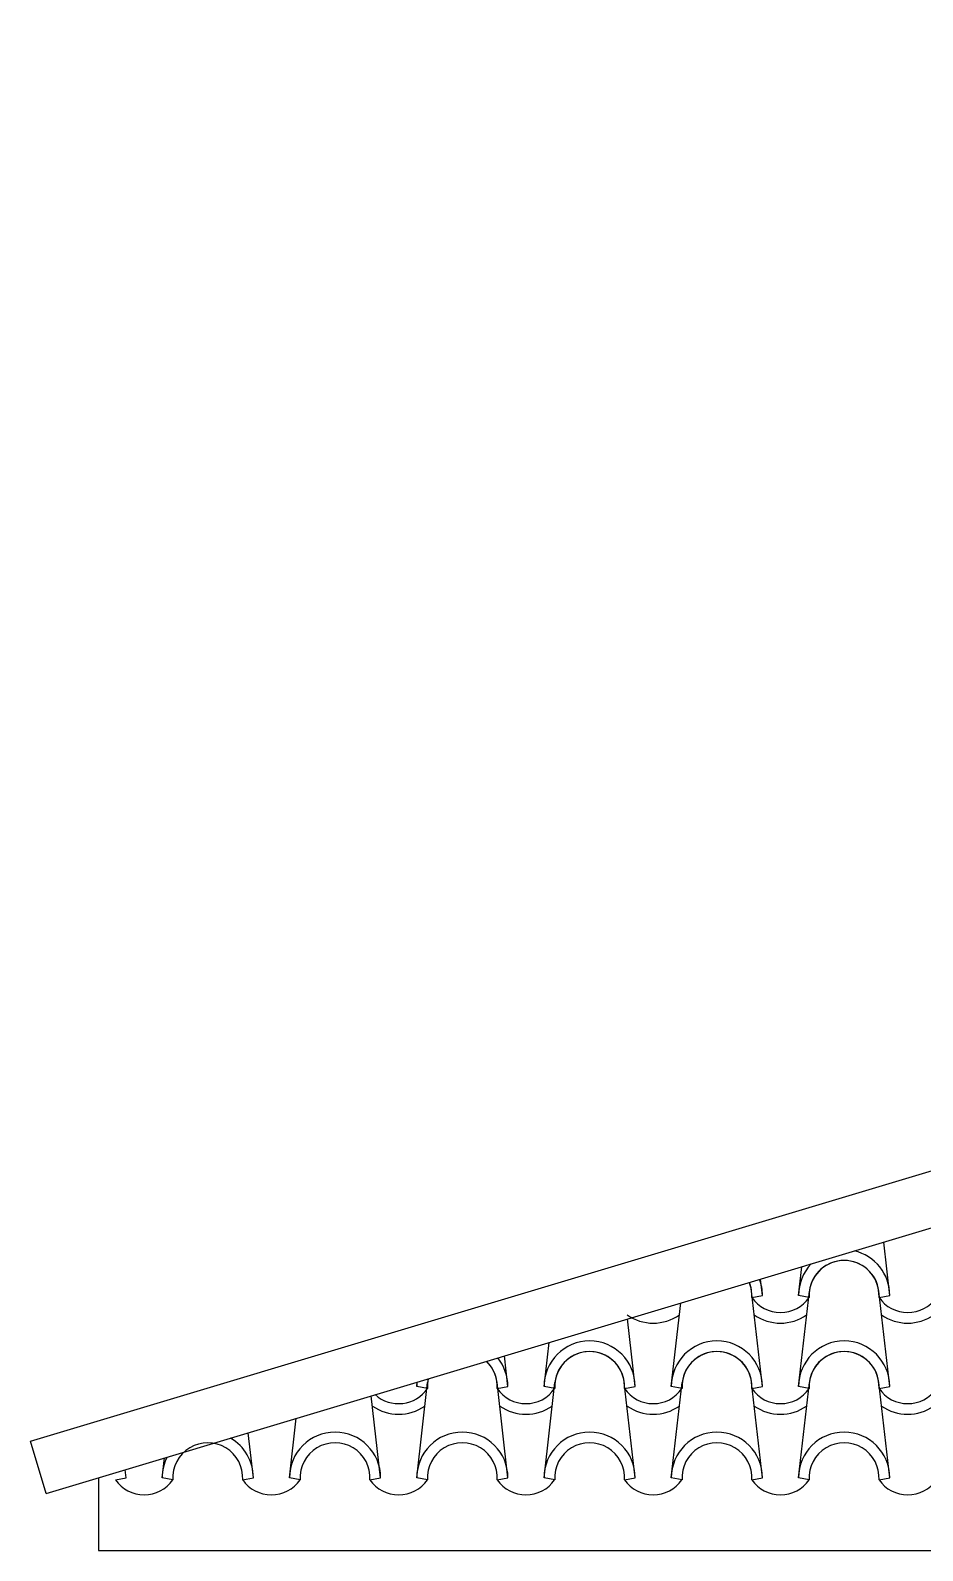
# Model space of a CAD drawing. Header units: millimetres. Extents: x -255 to 41745, y 236 to 29936.
# Drawn here: x 3257 to 4480, y 11910 to 13995 of the extents above; entities that cross this region are included whole.
import ezdxf

# ---------------------------------------------------------------- set-up
doc = ezdxf.new("R2010")
doc.units = ezdxf.units.MM
doc.layers.add('1', color=1, linetype='Continuous')
doc.layers.add('CALIDADES', color=7, linetype='Continuous')

msp = doc.modelspace()

# ---------------------------------------------------------------- linework, layer by layer
at = {"layer": '1'}
for p, q in [((4435.3, 12260.3), (4427, 12333.3)), ((4310.3, 12260.3), (4314.8, 12299.6)), ((4260.8, 12260.3), (4258.2, 12282.7)), ((4260.8, 12135.3), (4245.9, 12266)), ((4246.1, 12257.4), (4260.8, 12260.3)), ((4246.1, 12257.4), (4260.8, 12260.3)), ((4310.3, 12135.3), (4325.2, 12266)), ((4325, 12257.4), (4310.3, 12260.3)), ((4325, 12257.4), (4310.3, 12260.3)), ((4435.3, 12135.3), (4420.4, 12266)), ((4420.6, 12257.4), (4435.3, 12260.3)), ((4420.6, 12257.4), (4435.3, 12260.3)), ((4135.8, 12135.3), (4148.9, 12249.9)), ((4086.3, 12135.3), (4075.7, 12227.9)), ((3961.3, 12135.3), (3968.2, 12195.7)), ((3911.8, 12135.3), (3907, 12177.3)), ((3786.8, 12135.3), (3787.5, 12141.5)), ((3786.8, 12010.3), (3801.7, 12141)), ((3801.5, 12132.4), (3786.8, 12135.3)), ((3801.5, 12132.4), (3786.8, 12135.3)), ((3911.8, 12010.3), (3896.9, 12141)), ((3897.1, 12132.4), (3911.8, 12135.3)), ((3897.1, 12132.4), (3911.8, 12135.3)), ((3961.3, 12010.3), (3976.2, 12141)), ((3976, 12132.4), (3961.3, 12135.3)), ((3976, 12132.4), (3961.3, 12135.3)), ((4086.3, 12010.3), (4071.4, 12141)), ((4071.6, 12132.4), (4086.3, 12135.3)), ((4071.6, 12132.4), (4086.3, 12135.3)), ((4135.8, 12010.3), (4150.7, 12141)), ((4150.5, 12132.4), (4135.8, 12135.3)), ((4150.5, 12132.4), (4135.8, 12135.3)), ((4260.8, 12010.3), (4245.9, 12141)), ((4246.1, 12132.4), (4260.8, 12135.3)), ((4246.1, 12132.4), (4260.8, 12135.3)), ((4310.3, 12010.3), (4325.2, 12141)), ((4325, 12132.4), (4310.3, 12135.3)), ((4325, 12132.4), (4310.3, 12135.3)), ((4435.3, 12010.3), (4420.4, 12141)), ((4420.6, 12132.4), (4435.3, 12135.3)), ((4420.6, 12132.4), (4435.3, 12135.3)), ((3737.3, 12010.3), (3724.5, 12122.5)), ((3612.3, 12010.3), (3621.6, 12091.7)), ((3562.8, 12010.3), (3555.7, 12071.9)), ((3437.8, 12010.3), (3440.9, 12037.5)), ((3437.8, 12010.3), (3440.9, 12037.5)), ((3373.6, 12007.4), (3388.3, 12010.3)), ((3373.6, 12007.4), (3388.3, 12010.3)), ((3388.3, 12010.3), (3387, 12021.3)), ((3388.3, 12010.3), (3387, 12021.3)), ((3452.5, 12007.4), (3437.8, 12010.3)), ((3452.5, 12007.4), (3437.8, 12010.3)), ((3548.1, 12007.4), (3562.8, 12010.3)), ((3627, 12007.4), (3612.3, 12010.3)), ((3722.6, 12007.4), (3737.3, 12010.3)), ((3801.5, 12007.4), (3786.8, 12010.3)), ((3897.1, 12007.4), (3911.8, 12010.3)), ((3976, 12007.4), (3961.3, 12010.3)), ((4071.6, 12007.4), (4086.3, 12010.3)), ((4150.5, 12007.4), (4135.8, 12010.3)), ((4246.1, 12007.4), (4260.8, 12010.3)), ((4325, 12007.4), (4310.3, 12010.3)), ((4420.6, 12007.4), (4435.3, 12010.3))]:
    msp.add_line(p, q, dxfattribs=at)
for centre, radius, start, end in [((4372.8, 12260.3), 62.5, 0, 77.0391), ((4372.8, 12260.3), 62.5, 0, 77.0391), ((4372.8, 12260.3), 62.5, 136.3594, 180), ((4372.8, 12260.3), 62.5, 136.3594, 180), ((4372.8, 12260.3), 47.9, 356.4887, 183.5113), ((4372.8, 12260.3), 47.9, 356.4887, 183.5113), ((4372.8, 12260.3), 47.9, 6.838, 173.162), ((4198.3, 12260.3), 47.9, 6.838, 21.6891), ((4198.3, 12260.3), 47.9, 356.4887, 21.6891), ((4198.3, 12260.3), 47.9, 356.4887, 21.6891), ((4198.3, 12260.3), 62.5, 0, 20.5228), ((4198.3, 12260.3), 62.5, 0, 20.5228), ((4285.5, 12284.7), 47.9, 214.756, 325.244), ((4285.5, 12284.7), 47.9, 214.756, 325.244), ((4460, 12284.7), 47.9, 214.756, 325.244), ((4460, 12284.7), 47.9, 214.756, 325.244), ((4111, 12284.7), 62.5, 234.9308, 305.0692), ((4285.5, 12284.7), 62.5, 234.9308, 305.0692), ((4460, 12284.7), 62.5, 234.9308, 305.0692), ((4023.8, 12135.3), 62.5, 0, 180), ((4023.8, 12135.3), 62.5, 0, 180), ((4198.3, 12135.3), 62.5, 0, 180), ((4198.3, 12135.3), 62.5, 0, 180), ((4372.8, 12135.3), 62.5, 0, 180), ((4372.8, 12135.3), 62.5, 0, 180), ((3849.3, 12135.3), 62.5, 0, 38.8939), ((3849.3, 12135.3), 62.5, 0, 38.8939), ((4023.8, 12135.3), 47.9, 356.4887, 183.5113), ((4023.8, 12135.3), 47.9, 356.4887, 183.5113), ((4023.8, 12135.3), 47.9, 6.838, 173.162), ((4198.3, 12135.3), 47.9, 356.4887, 183.5113), ((4198.3, 12135.3), 47.9, 356.4887, 183.5113), ((4198.3, 12135.3), 47.9, 6.838, 173.162), ((4372.8, 12135.3), 47.9, 356.4887, 183.5113), ((4372.8, 12135.3), 47.9, 356.4887, 183.5113), ((4372.8, 12135.3), 47.9, 6.838, 173.162), ((3849.3, 12135.3), 47.9, 356.4887, 46.2189), ((3849.3, 12135.3), 47.9, 6.838, 46.2189), ((3849.3, 12135.3), 47.9, 356.4887, 46.2189), ((3762, 12159.7), 47.9, 227.913, 325.244), ((3762, 12159.7), 47.9, 227.913, 325.244), ((3849.3, 12135.3), 62.5, 174.5046, 180), ((3849.3, 12135.3), 62.5, 174.5046, 180), ((3849.3, 12135.3), 47.9, 167.1796, 183.5113), ((3849.3, 12135.3), 47.9, 167.1796, 183.5113), ((3849.3, 12135.3), 47.9, 167.1796, 173.162), ((3936.5, 12159.7), 47.9, 214.756, 325.244), ((3936.5, 12159.7), 47.9, 214.756, 325.244), ((4111, 12159.7), 47.9, 214.756, 325.244), ((4111, 12159.7), 47.9, 214.756, 325.244), ((4285.5, 12159.7), 47.9, 214.756, 325.244), ((4285.5, 12159.7), 47.9, 214.756, 325.244), ((4460, 12159.7), 47.9, 214.756, 325.244), ((4460, 12159.7), 47.9, 214.756, 325.244), ((3762, 12159.7), 62.5, 234.9308, 305.0692), ((3936.5, 12159.7), 62.5, 234.9308, 305.0692), ((4111, 12159.7), 62.5, 234.9308, 305.0692), ((4285.5, 12159.7), 62.5, 234.9308, 305.0692), ((4460, 12159.7), 62.5, 234.9308, 305.0692), ((3674.8, 12010.3), 62.5, 0, 180), ((3849.3, 12010.3), 62.5, 0, 180), ((4023.8, 12010.3), 62.5, 0, 180), ((4198.3, 12010.3), 62.5, 0, 180), ((4372.8, 12010.3), 62.5, 0, 180), ((3500.3, 12010.3), 47.9, 356.4887, 183.5113), ((3500.3, 12010.3), 62.5, 0, 60.2363), ((3674.8, 12010.3), 47.9, 356.4887, 183.5113), ((3849.3, 12010.3), 47.9, 356.4887, 183.5113), ((4023.8, 12010.3), 47.9, 356.4887, 183.5113), ((4198.3, 12010.3), 47.9, 356.4887, 183.5113), ((4372.8, 12010.3), 47.9, 356.4887, 183.5113), ((3500.3, 12010.3), 62.5, 153.1622, 180), ((3413, 12034.7), 47.9, 214.756, 325.244), ((3413, 12034.7), 47.9, 214.756, 325.244), ((3587.5, 12034.7), 47.9, 214.756, 325.244), ((3762, 12034.7), 47.9, 214.756, 325.244), ((3936.5, 12034.7), 47.9, 214.756, 325.244), ((4111, 12034.7), 47.9, 214.756, 325.244), ((4285.5, 12034.7), 47.9, 214.756, 325.244), ((4460, 12034.7), 47.9, 214.756, 325.244)]:
    msp.add_arc(centre, radius, start, end, dxfattribs=at)
at = {"layer": 'CALIDADES'}
for p, q in [((3257.1, 12060.6), (9703.9, 13994.7)), ((3278.6, 11988.8), (9725.5, 13922.8)), ((3278.6, 11988.8), (3257.1, 12060.6)), ((3350.5, 12010.3), (3350.5, 11910.3)), ((3350.5, 11910.3), (21100.5, 11910.3)), ((3350.5, 11910.3), (3462.7, 11910.3))]:
    msp.add_line(p, q, dxfattribs=at)

doc.saveas('drawing.dxf')
